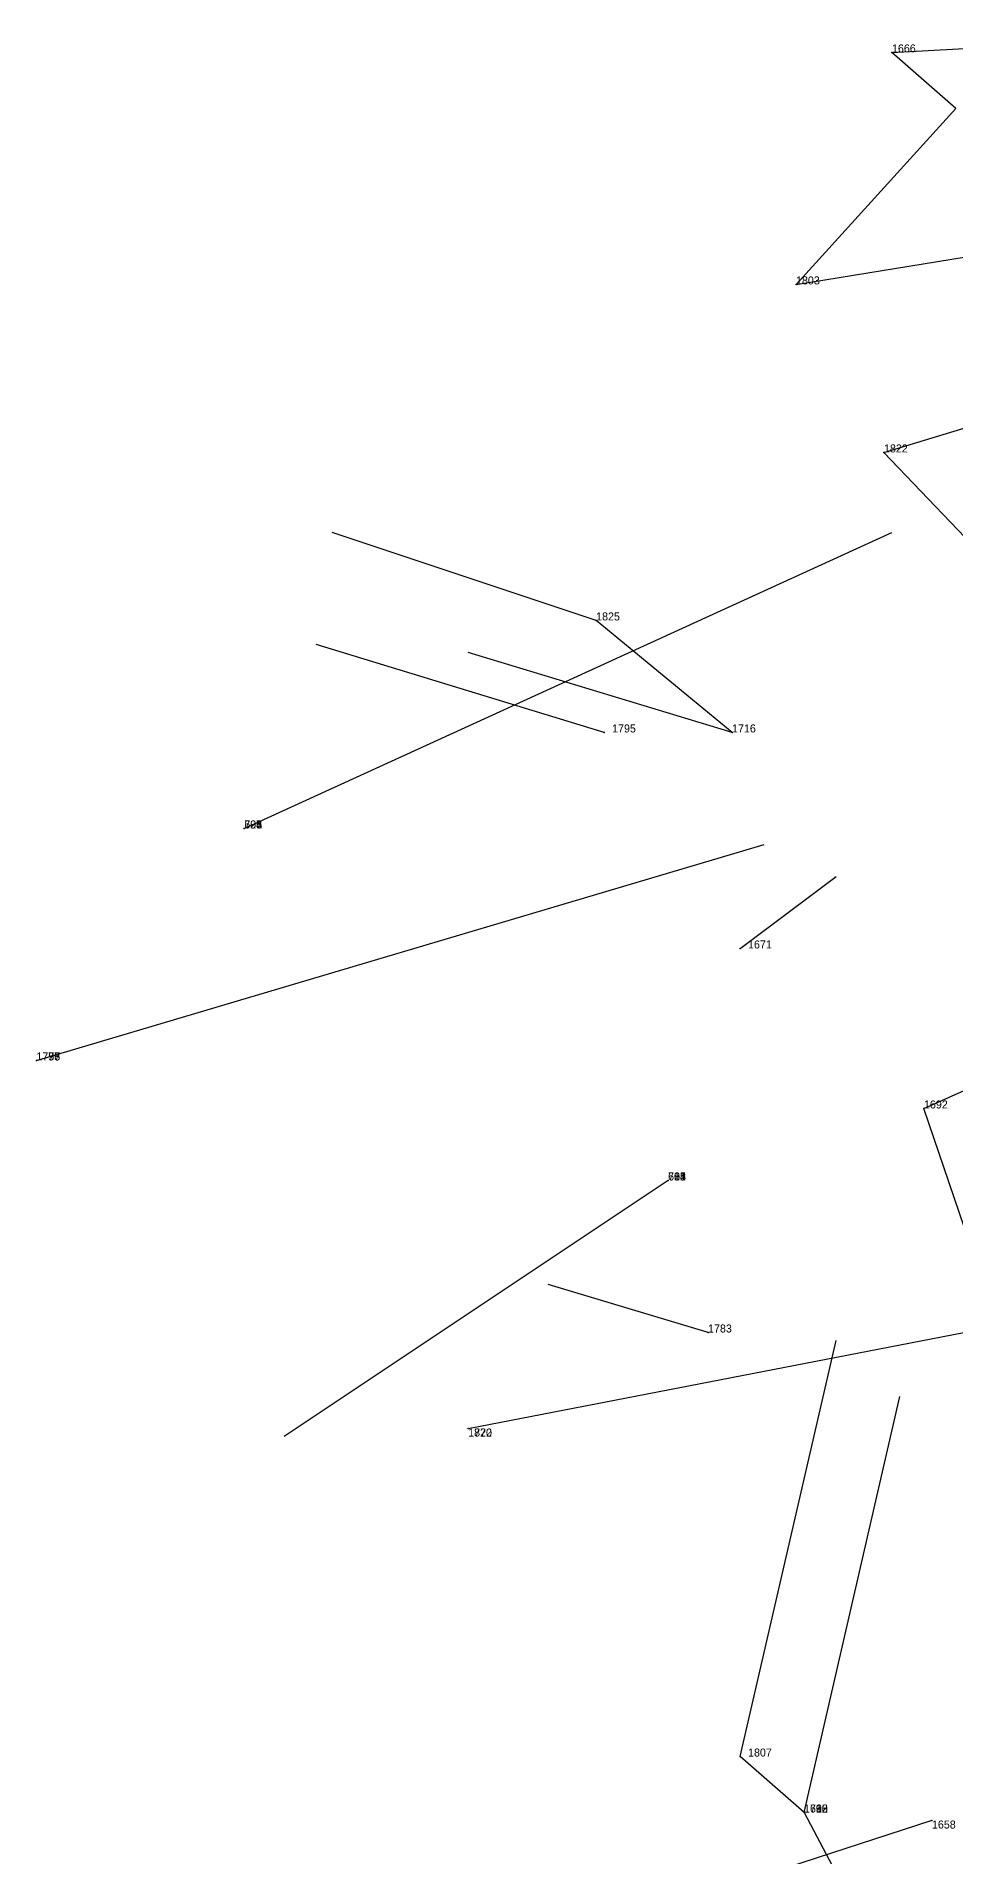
# Model space of a CAD drawing. Extents: x -747426.44 to -747424.45, y -964659.9 to -964657.28.
# Drawn here: x -747426.109 to -747425.994, y -964658.9295 to -964658.702 of the extents above; entities that cross this region are included whole.
import ezdxf

# ---------------------------------------------------------------- set-up
doc = ezdxf.new("R2010")
doc.units = 0
for name, color, linetype in [('Facilities', 3, 'CONTINUOUS'), ('Facilities_lines', 3, 'CONTINUOUS'), ('Normals', 1, 'CONTINUOUS'), ('Source_points', 5, 'CONTINUOUS'), ('Text', 3, 'CONTINUOUS')]:
    doc.layers.add(name, color=color, linetype=linetype)

msp = doc.modelspace()

# ---------------------------------------------------------------- linework, layer by layer
at = {"layer": 'Facilities', "color": 3}
for p in [(-747426.038, -964658.789, 137.599), (-747426.022, -964658.789, 137.581), (-747426.083, -964658.801, 137.33), (-747426.021, -964658.816, 137.593), (-747426.109, -964658.83, 137.418), (-747426.03, -964658.845, 137.328), (-747426.025, -964658.864, 137.606), (-747426.055, -964658.876, 137.407), (-747426.013, -964658.924, 137.375), (-747425.997, -964658.925, 137.593)]:
    msp.add_point(p, dxfattribs=at)
at = {"layer": 'Facilities_lines', "color": 3}
for p, q in [((-747425.994, -964658.711, 137.577), (-747426.002, -964658.704, 137.586)), ((-747425.994, -964658.711, 137.577), (-747426.014, -964658.733, 137.587)), ((-747425.941, -964658.819, 137.561), (-747426.003, -964658.754, 137.57)), ((-747426.022, -964658.789, 137.581), (-747426.039, -964658.775, 137.598)), ((-747426.083, -964658.801, 137.33), (-747426.083, -964658.801, 137.33)), ((-747426.083, -964658.801, 137.33), (-747426.083, -964658.801, 137.33)), ((-747426.083, -964658.801, 137.33), (-747426.083, -964658.801, 137.33)), ((-747426.083, -964658.801, 137.33), (-747426.083, -964658.801, 137.33)), ((-747426.083, -964658.801, 137.33), (-747426.083, -964658.801, 137.33)), ((-747426.109, -964658.83, 137.418), (-747426.109, -964658.83, 137.418)), ((-747426.109, -964658.83, 137.418), (-747426.109, -964658.83, 137.418)), ((-747426.109, -964658.83, 137.418), (-747426.109, -964658.83, 137.418)), ((-747425.98, -964658.889, 137.592), (-747425.998, -964658.836, 137.586)), ((-747426.03, -964658.845, 137.328), (-747426.03, -964658.845, 137.328)), ((-747426.03, -964658.845, 137.328), (-747426.03, -964658.845, 137.328)), ((-747426.03, -964658.845, 137.328), (-747426.03, -964658.845, 137.328)), ((-747426.03, -964658.845, 137.328), (-747426.03, -964658.845, 137.328)), ((-747426.03, -964658.845, 137.328), (-747426.03, -964658.845, 137.328)), ((-747426.055, -964658.876, 137.407), (-747426.055, -964658.876, 137.407)), ((-747426.013, -964658.924, 137.375), (-747426.021, -964658.917, 137.374)), ((-747426.013, -964658.924, 137.375), (-747426.013, -964658.924, 137.375)), ((-747426.013, -964658.924, 137.375), (-747426.013, -964658.924, 137.375)), ((-747426.013, -964658.924, 137.375), (-747426.013, -964658.924, 137.375)), ((-747426.013, -964658.924, 137.375), (-747425.902, -964659.133, 137.509))]:
    msp.add_line(p, q, dxfattribs=at)
at = {"layer": 'Normals', "color": 1}
for p, q in [((-747426.002, -964658.704, 137.586), (-747425.964, -964658.702, 137.679)), ((-747426.014, -964658.733, 137.587), (-747425.977, -964658.727, 137.68)), ((-747426.003, -964658.754, 137.57), (-747425.97, -964658.744, 137.664)), ((-747426.083, -964658.801, 137.33), (-747426.002, -964658.764, 137.285)), ((-747426.083, -964658.801, 137.33), (-747426.002, -964658.764, 137.285)), ((-747426.083, -964658.801, 137.33), (-747426.002, -964658.764, 137.285)), ((-747426.083, -964658.801, 137.33), (-747426.002, -964658.764, 137.285)), ((-747426.083, -964658.801, 137.33), (-747426.002, -964658.764, 137.285)), ((-747426.083, -964658.801, 137.33), (-747426.002, -964658.764, 137.285)), ((-747426.039, -964658.775, 137.598), (-747426.072, -964658.764, 137.692)), ((-747426.038, -964658.789, 137.599), (-747426.074, -964658.778, 137.692)), ((-747426.022, -964658.789, 137.581), (-747426.055, -964658.779, 137.675)), ((-747426.109, -964658.83, 137.418), (-747426.018, -964658.803, 137.386)), ((-747426.109, -964658.83, 137.418), (-747426.018, -964658.803, 137.386)), ((-747426.109, -964658.83, 137.418), (-747426.018, -964658.803, 137.386)), ((-747426.109, -964658.83, 137.418), (-747426.018, -964658.803, 137.386)), ((-747426.021, -964658.816, 137.593), (-747426.009, -964658.807, 137.692)), ((-747425.998, -964658.836, 137.586), (-747425.969, -964658.823, 137.681)), ((-747426.03, -964658.845, 137.328), (-747426.078, -964658.877, 137.41)), ((-747426.03, -964658.845, 137.328), (-747426.078, -964658.877, 137.41)), ((-747426.03, -964658.845, 137.328), (-747426.078, -964658.877, 137.41)), ((-747426.03, -964658.845, 137.328), (-747426.078, -964658.877, 137.41)), ((-747426.03, -964658.845, 137.328), (-747426.078, -964658.877, 137.41)), ((-747426.03, -964658.845, 137.328), (-747426.078, -964658.877, 137.41)), ((-747426.055, -964658.876, 137.407), (-747425.962, -964658.858, 137.376)), ((-747426.055, -964658.876, 137.407), (-747425.962, -964658.858, 137.376)), ((-747426.025, -964658.864, 137.606), (-747426.045, -964658.858, 137.704)), ((-747426.021, -964658.917, 137.374), (-747426.009, -964658.865, 137.458)), ((-747426.013, -964658.924, 137.375), (-747426.001, -964658.872, 137.459)), ((-747426.013, -964658.924, 137.375), (-747426.001, -964658.872, 137.459)), ((-747426.013, -964658.924, 137.375), (-747426.001, -964658.872, 137.459)), ((-747426.013, -964658.924, 137.375), (-747426.001, -964658.872, 137.459)), ((-747425.997, -964658.925, 137.593), (-747426.034, -964658.937, 137.685))]:
    msp.add_line(p, q, dxfattribs=at)
at = {"layer": 'Source_points', "color": 5}
for p in [(-747426.002, -964658.704, 137.586), (-747426.014, -964658.733, 137.587), (-747426.003, -964658.754, 137.57), (-747426.039, -964658.775, 137.598), (-747426.083, -964658.801, 137.33), (-747426.083, -964658.801, 137.33), (-747426.083, -964658.801, 137.33), (-747426.083, -964658.801, 137.33), (-747426.083, -964658.801, 137.33), (-747426.109, -964658.83, 137.418), (-747426.109, -964658.83, 137.418), (-747426.109, -964658.83, 137.418), (-747425.998, -964658.836, 137.586), (-747426.03, -964658.845, 137.328), (-747426.03, -964658.845, 137.328), (-747426.03, -964658.845, 137.328), (-747426.03, -964658.845, 137.328), (-747426.03, -964658.845, 137.328), (-747426.055, -964658.876, 137.407), (-747426.021, -964658.917, 137.374), (-747426.013, -964658.924, 137.375), (-747426.013, -964658.924, 137.375), (-747426.013, -964658.924, 137.375)]:
    msp.add_point(p, dxfattribs=at)

# ---------------------------------------------------------------- texts
at = {"layer": 'Text', "color": 3}
for s, p in [('1666', (-747426.002, -964658.704, 137.586)), ('1803', (-747426.014, -964658.733, 137.587)), ('1822', (-747426.003, -964658.754, 137.57)), ('1825', (-747426.039, -964658.775, 137.598)), ('1795', (-747426.037, -964658.789, 137.599)), ('1716', (-747426.022, -964658.789, 137.581)), ('728', (-747426.083, -964658.801, 137.33)), ('691', (-747426.083, -964658.801, 137.33)), ('696', (-747426.083, -964658.801, 137.33)), ('698', (-747426.083, -964658.801, 137.33)), ('707', (-747426.083, -964658.801, 137.33)), ('724', (-747426.083, -964658.801, 137.33)), ('1671', (-747426.02, -964658.816, 137.593)), ('1797', (-747426.109, -964658.83, 137.418)), ('1753', (-747426.109, -964658.83, 137.418)), ('1796', (-747426.109, -964658.83, 137.418)), ('1775', (-747426.109, -964658.83, 137.418)), ('1692', (-747425.998, -964658.836, 137.586)), ('721', (-747426.03, -964658.845, 137.328)), ('684', (-747426.03, -964658.845, 137.328)), ('701', (-747426.03, -964658.845, 137.328)), ('702', (-747426.03, -964658.845, 137.328)), ('705', (-747426.03, -964658.845, 137.328)), ('714', (-747426.03, -964658.845, 137.328)), ('1783', (-747426.025, -964658.864, 137.606)), ('1820', (-747426.055, -964658.877, 137.407)), ('1772', (-747426.055, -964658.877, 137.407)), ('1807', (-747426.02, -964658.917, 137.374)), ('1765', (-747426.013, -964658.924, 137.375)), ('1690', (-747426.013, -964658.924, 137.375)), ('1712', (-747426.013, -964658.924, 137.375)), ('1733', (-747426.013, -964658.924, 137.375)), ('1658', (-747425.997, -964658.926, 137.593))]:
    msp.add_text(s, height=0.001, dxfattribs=at).set_placement(p)

doc.saveas('drawing.dxf')
